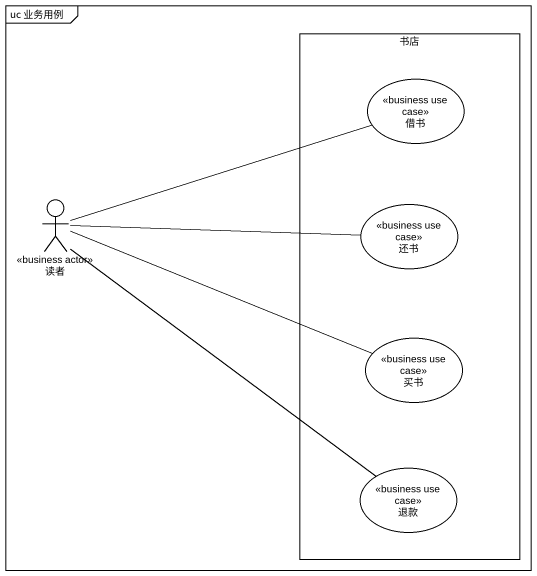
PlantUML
@startuml
mainframe uc 业务用例
rectangle 书店 {
  usecase 借书 <<business use case>>
  usecase 还书 <<business use case>>
  usecase 买书 <<business use case>>
  usecase 退款 <<business use case>>
}
actor 读者 <<business actor>>
读者 -right- 借书
读者 -right- 还书
读者 -right- 买书
读者 -- 退款
@enduml
